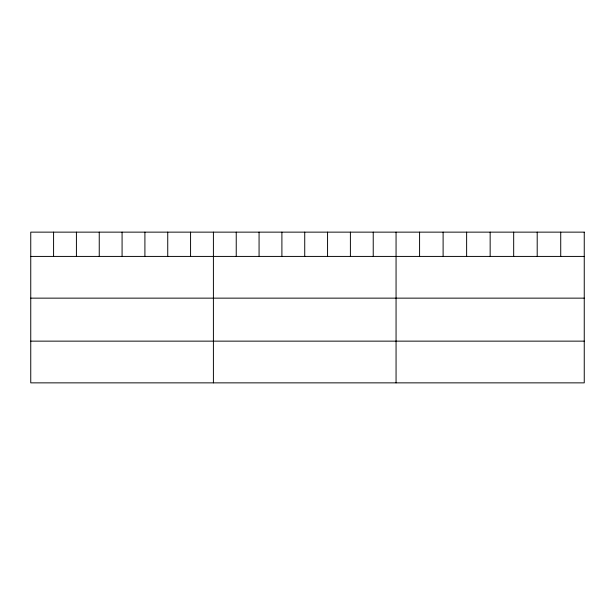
<?xml version="1.0" encoding="UTF-8"?>
<svg xmlns="http://www.w3.org/2000/svg" width="615" height="615" viewBox="0 0 615 615"><rect width="100%" height="100%" fill="white"/><g stroke="black" fill="none" stroke-linecap="round" stroke-linejoin="round"><path stroke-width="0.92" d="M30.75 256.417L584.25 256.417M30.75 298.144L584.25 298.144M30.75 341.141L584.25 341.141M560.726 232.139L560.726 256.417M537.202 232.139L537.202 256.417M513.679 232.139L513.679 256.417M490.155 232.139L490.155 256.417M466.631 232.139L466.631 256.417M443.108 232.139L443.108 256.417M419.584 232.139L419.584 256.417M396.06 232.139L396.06 382.861M373.228 232.139L373.228 256.417M350.396 232.139L350.396 256.417M327.564 232.139L327.564 256.417M304.733 232.139L304.733 256.417M281.901 232.139L281.901 256.417M259.069 232.139L259.069 256.417M236.237 232.139L236.237 256.417M213.405 232.139L213.405 382.861M190.573 232.139L190.573 256.417M167.741 232.139L167.741 256.417M144.909 232.139L144.909 256.417M122.078 232.139L122.078 256.417M99.246 232.139L99.246 256.417M76.414 232.139L76.414 256.417M53.582 232.139L53.582 256.417M584.25 232.139L30.75 232.139L30.75 382.861L584.25 382.861L584.25 232.139"/></g></svg>
